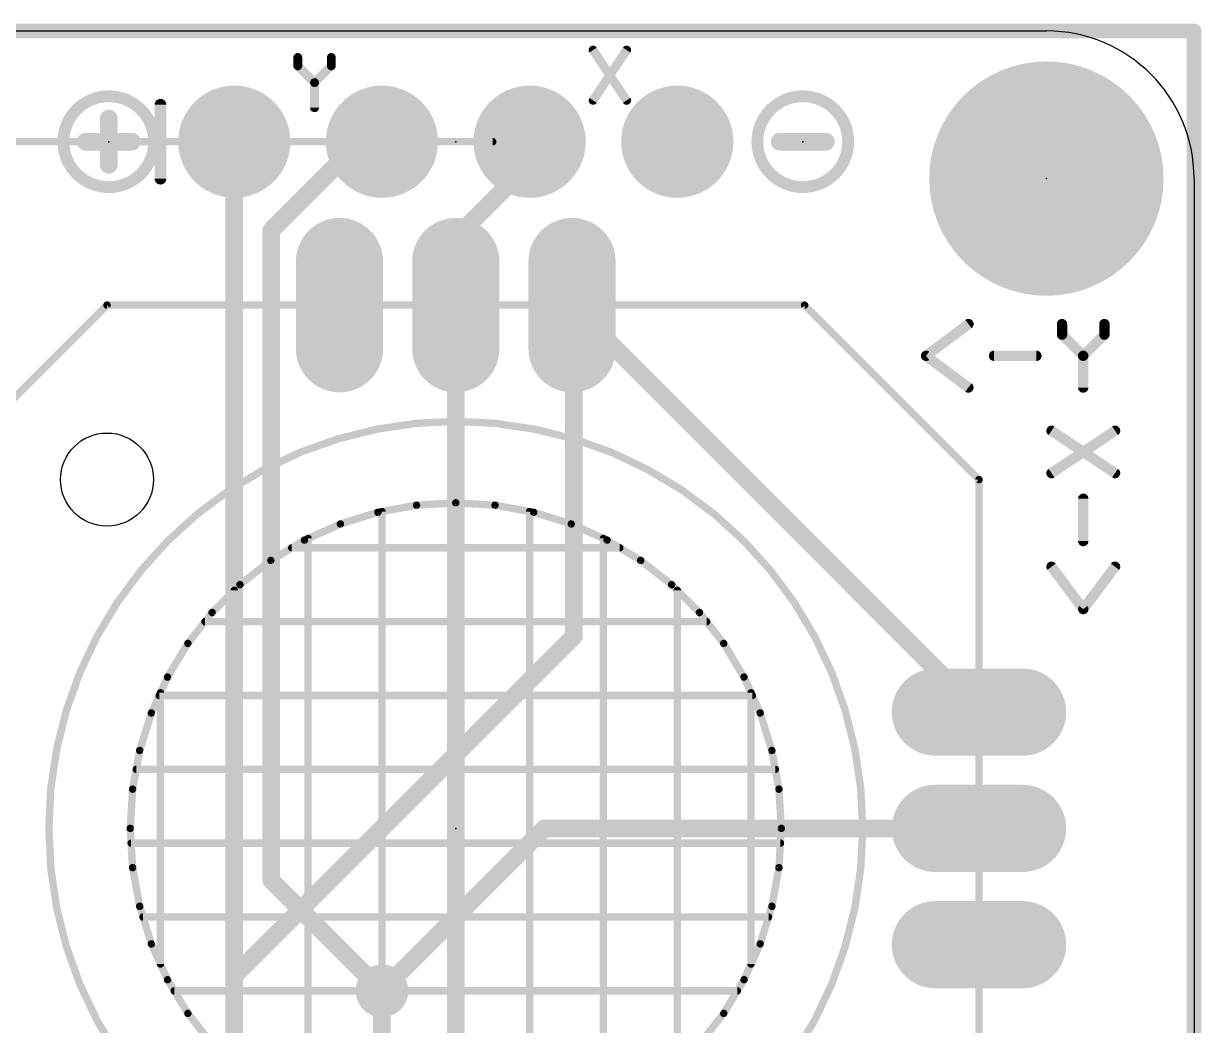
# Model space of a CAD drawing. Extents: x -11.6 to 25.5, y -0.1 to 26.8.
# Drawn here: x 5.26 to 25.53, y 9.57 to 26.8 of the extents above; entities that cross this region are included whole.
import ezdxf

# ---------------------------------------------------------------- set-up
doc = ezdxf.new("R2010")
doc.units = 0
for name, color, linetype in [('1', 12, 'CONTINUOUS'), ('16', 132, 'CONTINUOUS'), ('17', 110, 'CONTINUOUS'), ('18', 110, 'CONTINUOUS'), ('20', 53, 'CONTINUOUS'), ('21', 40, 'CONTINUOUS'), ('23', 53, 'CONTINUOUS'), ('39', 12, 'CONTINUOUS'), ('40', 132, 'CONTINUOUS'), ('41', 12, 'CONTINUOUS'), ('42', 132, 'CONTINUOUS'), ('43', 110, 'CONTINUOUS'), ('47', 253, 'CONTINUOUS'), ('51', 253, 'CONTINUOUS')]:
    doc.layers.add(name, color=color, linetype=linetype)

# ---------------------------------------------------------------- blocks, each defined once
blk = doc.blocks.new('LONGP100')
at = {"const_width": 1}
blk.add_lwpolyline([(-0.5, 0), (0.5, 0)], dxfattribs=at)
at = {"const_width": 0.5}
for points in [[(-0.5, 0.25, 1), (-0.5, -0.25)], [(0.5, -0.25, 1), (0.5, 0.25)]]:
    blk.add_lwpolyline(points, format="xyb", dxfattribs=at)
blk = doc.blocks.new('RECT')
blk.add_solid([(-0.5, -0.5), (0.5, -0.5), (-0.5, 0.5), (0.5, 0.5)])
blk = doc.blocks.new('ROUNDP')
at = {"const_width": 0.5}
blk.add_lwpolyline([(0, -0.25, 1), (0, 0.25, 1), (0, -0.25)], format="xyb", dxfattribs=at)
blk = doc.blocks.new('ROUNDV')
at = {"const_width": 0.5}
blk.add_lwpolyline([(0, -0.25, 1), (0, 0.25, 1), (0, -0.25)], format="xyb", dxfattribs=at)

msp = doc.modelspace()

# ---------------------------------------------------------------- linework, layer by layer
at = {"layer": '1'}
for points, const_width in [([(25.4, 26.67), (0, 26.67)], 0.254), ([(25.4, 0), (25.4, 26.67)], 0.254), ([(11.049, 24.765), (9.525, 23.241)], 0.3048), ([(11.43, 24.765), (11.049, 24.765)], 0.3048), ([(13.97, 24.765), (13.97, 24.384)], 0.3048), ([(13.97, 24.384), (12.7, 23.114)], 0.3048), ([(9.525, 23.241), (9.525, 12.065)], 0.3048), ([(12.7, 23.114), (12.7, 21.954)], 0.3048), ([(12.7, 21.954), (12.7, 9.144)], 0.3048), ([(21.7, 14.954), (14.7, 21.954)], 0.3048), ([(9.525, 12.065), (11.43, 10.16)], 0.3048)]:
    msp.add_lwpolyline(points, dxfattribs=dict(at, const_width=const_width))
for points, const_width in [([(25.4635, 26.67, 1), (25.3365, 26.67)], 0.127), ([(25.4, 26.6065, 1), (25.4, 26.7335)], 0.127), ([(11.049, 24.8412, 1), (11.049, 24.6888)], 0.1524), ([(11.1029, 24.7111, 1), (10.9951, 24.8189)], 0.1524), ([(11.43, 24.6888, 1), (11.43, 24.8412)], 0.1524), ([(14.0462, 24.765, 1), (13.8938, 24.765)], 0.1524), ([(14.0239, 24.3301, 1), (13.9161, 24.4379)], 0.1524), ([(13.8938, 24.384, 1), (14.0462, 24.384)], 0.1524), ([(9.6012, 23.241, 1), (9.4488, 23.241)], 0.1524), ([(9.4711, 23.2949, 1), (9.5789, 23.1871)], 0.1524), ([(12.7762, 23.114, 1), (12.6238, 23.114)], 0.1524), ([(12.6461, 23.1679, 1), (12.7539, 23.0601)], 0.1524), ([(12.7762, 21.954, 1), (12.6238, 21.954)], 0.1524), ([(14.7539, 22.0079, 1), (14.6461, 21.9001)], 0.1524), ([(12.6238, 21.954, 1), (12.7762, 21.954)], 0.1524), ([(21.6461, 14.9001, 1), (21.7539, 15.0079)], 0.1524), ([(9.5789, 12.1189, 1), (9.4711, 12.0111)], 0.1524), ([(9.4488, 12.065, 1), (9.6012, 12.065)], 0.1524), ([(11.3761, 10.1061, 1), (11.4839, 10.2139)], 0.1524)]:
    msp.add_lwpolyline(points, format="xyb", dxfattribs=dict(at, const_width=const_width))
at = {"layer": '16'}
for points, const_width in [([(25.4, 26.67), (0, 26.67)], 0.254), ([(25.4, 0), (25.4, 26.67)], 0.254), ([(8.89, 24.765), (8.89, 10.414)], 0.3048), ([(14.732, 22.938), (14.7, 21.954)], 0.3048), ([(14.732, 16.256), (14.732, 22.938)], 0.3048), ([(8.89, 10.414), (14.732, 16.256)], 0.3048), ([(11.43, 10.16), (14.224, 12.954)], 0.3048), ([(14.224, 12.954), (21.7, 12.954)], 0.3048), ([(8.89, 1.905), (8.89, 10.414)], 0.3048), ([(11.43, 10.16), (11.43, 9.271)], 0.3048)]:
    msp.add_lwpolyline(points, dxfattribs=dict(at, const_width=const_width))
for points, const_width in [([(25.4635, 26.67, 1), (25.3365, 26.67)], 0.127), ([(25.4, 26.6065, 1), (25.4, 26.7335)], 0.127), ([(8.9662, 24.765, 1), (8.8138, 24.765)], 0.1524), ([(14.8082, 22.938, 1), (14.6558, 22.938)], 0.1524), ([(14.8082, 22.9355, 1), (14.6558, 22.9405)], 0.1524), ([(14.6238, 21.9565, 1), (14.7762, 21.9515)], 0.1524), ([(14.6558, 16.256, 1), (14.8082, 16.256)], 0.1524), ([(14.7859, 16.2021, 1), (14.6781, 16.3099)], 0.1524), ([(14.224, 13.0302, 1), (14.224, 12.8778)], 0.1524), ([(14.2779, 12.9001, 1), (14.1701, 13.0079)], 0.1524), ([(21.7, 12.8778, 1), (21.7, 13.0302)], 0.1524), ([(8.9662, 10.414, 1), (8.8138, 10.414)], 0.1524), ([(8.8361, 10.4679, 1), (8.9439, 10.3601)], 0.1524), ([(8.8138, 10.414, 1), (8.9662, 10.414)], 0.1524), ([(11.5062, 10.16, 1), (11.3538, 10.16)], 0.1524), ([(11.3761, 10.2139, 1), (11.4839, 10.1061)], 0.1524)]:
    msp.add_lwpolyline(points, format="xyb", dxfattribs=dict(at, const_width=const_width))
at = {"layer": '20'}
for p, q in [((2.54, 26.67), (22.86, 26.67)), ((25.4, 24.13), (25.4, 2.54))]:
    msp.add_line(p, q, dxfattribs=at)
msp.add_circle((6.7, 18.954), 0.8, dxfattribs=at)
msp.add_arc((22.86, 24.13), 2.54, 0, 90, dxfattribs=at)
at = {"layer": '21'}
for points, const_width in [([(15.0939, 26.3617, 1), (15.0305, 26.3194)], 0.0762), ([(15.6701, 26.3194, 1), (15.6067, 26.3617)], 0.0762), ([(10.0203, 26.2135, 1), (9.9441, 26.2135)], 0.0762), ([(10.0091, 26.0964, 1), (9.9553, 26.0425)], 0.0762), ([(10.5965, 26.2135, 1), (10.5203, 26.2135)], 0.0762), ([(10.5854, 26.0425, 1), (10.5315, 26.0964)], 0.0762), ([(9.9441, 26.0695, 1), (10.0203, 26.0695)], 0.0762), ([(10.5203, 26.0695, 1), (10.5965, 26.0695)], 0.0762), ([(22.86, 22.33, 1), (22.86, 25.93, 1), (22.86, 22.33)], 0.2032), ([(10.3084, 25.7814, 1), (10.2322, 25.7814)], 0.0762), ([(10.2434, 25.8083, 1), (10.2973, 25.7544)], 0.0762), ([(10.2434, 25.7544, 1), (10.2973, 25.8083)], 0.0762), ([(6.731, 23.9833, 1), (6.731, 25.5467, 1), (6.731, 23.9833)], 0.2032), ([(15.0305, 25.4973, 1), (15.0939, 25.4551)], 0.0762), ([(15.6067, 25.4551, 1), (15.6701, 25.4973)], 0.0762), ([(18.669, 23.9833, 1), (18.669, 25.5467, 1), (18.669, 23.9833)], 0.2032), ([(10.2322, 25.3492, 1), (10.3084, 25.3492)], 0.0762), ([(6.8072, 25.1618, 1), (6.6548, 25.1618)], 0.1524), ([(6.3341, 24.8412, 1), (6.3341, 24.6888)], 0.1524), ([(7.1278, 24.6888, 1), (7.1278, 24.8412)], 0.1524), ([(18.2721, 24.8412, 1), (18.2721, 24.6888)], 0.1524), ([(19.0658, 24.6888, 1), (19.0658, 24.8412)], 0.1524), ([(6.6548, 24.3682, 1), (6.8072, 24.3682)], 0.1524), ([(6.7, 21.9857, 1), (6.7, 21.9223)], 0.0635), ([(6.7225, 21.9315, 1), (6.6775, 21.9765)], 0.0635), ([(18.7225, 21.9765, 1), (18.6775, 21.9315)], 0.0635), ([(18.7, 21.9223, 1), (18.7, 21.9857)], 0.0635), ([(21.5453, 21.5935, 1), (21.492, 21.6646)], 0.0889), ([(23.1731, 21.629, 1), (23.0842, 21.629)], 0.0889), ([(23.9019, 21.629, 1), (23.813, 21.629)], 0.0889), ([(23.0842, 21.4468, 1), (23.1731, 21.4468)], 0.0889), ([(23.1601, 21.4783, 1), (23.0973, 21.4154)], 0.0889), ([(23.813, 21.4468, 1), (23.9019, 21.4468)], 0.0889), ([(23.8889, 21.4154, 1), (23.826, 21.4783)], 0.0889), ([(20.8166, 21.118, 1), (20.7632, 21.0469)], 0.0889), ([(20.7632, 21.118, 1), (20.8166, 21.0469)], 0.0889), ([(21.9593, 21.1269, 1), (21.9593, 21.038)], 0.0889), ([(22.6881, 21.038, 1), (22.6881, 21.1269)], 0.0889), ([(23.5375, 21.0825, 1), (23.4486, 21.0825)], 0.0889), ([(23.4616, 21.1139, 1), (23.5245, 21.051)], 0.0889), ([(23.4616, 21.051, 1), (23.5245, 21.1139)], 0.0889), ([(21.492, 20.5003, 1), (21.5453, 20.5715)], 0.0889), ([(23.4486, 20.5359, 1), (23.5375, 20.5359)], 0.0889), ([(12.7, 5.954, 1), (12.7, 19.954, 1), (12.7, 5.954)], 0.127), ([(22.9726, 19.8304, 1), (22.9233, 19.7565)], 0.0889), ([(24.0658, 19.7565, 1), (24.0164, 19.8304)], 0.0889), ([(22.9233, 19.1017, 1), (22.9726, 19.0277)], 0.0889), ([(24.0164, 19.0277, 1), (24.0658, 19.1017)], 0.0889), ([(21.7317, 18.954, 1), (21.6683, 18.954)], 0.0635), ([(21.6775, 18.9315, 1), (21.7225, 18.9765)], 0.0635), ([(23.539, 18.6241, 1), (23.4501, 18.6241)], 0.0889), ([(11.3541, 18.4225, 1), (11.3656, 18.36)], 0.0635), ([(11.3693, 18.361, 1), (11.3504, 18.4216)], 0.0635), ([(11.4618, 18.4041, 1), (11.3982, 18.4041)], 0.0635), ([(12.0231, 18.5449, 1), (12.0269, 18.4815)], 0.0635), ([(12.0307, 18.4819, 1), (12.0193, 18.5444)], 0.0635), ([(12.7019, 18.5857, 1), (12.6981, 18.5223)], 0.0635), ([(12.7318, 18.554, 1), (12.6683, 18.554)], 0.0635), ([(12.7019, 18.5223, 1), (12.6981, 18.5857)], 0.0635), ([(13.3807, 18.5444, 1), (13.3693, 18.4819)], 0.0635), ([(13.3731, 18.4815, 1), (13.3769, 18.5449)], 0.0635), ([(14.0018, 18.4041, 1), (13.9383, 18.4041)], 0.0635), ([(14.0496, 18.4216, 1), (14.0307, 18.361)], 0.0635), ([(14.0344, 18.36, 1), (14.0459, 18.4225)], 0.0635), ([(10.7048, 18.2204, 1), (10.7237, 18.1598)], 0.0635), ([(10.7272, 18.1611, 1), (10.7012, 18.219)], 0.0635), ([(14.6988, 18.219, 1), (14.6728, 18.1611)], 0.0635), ([(14.6763, 18.1598, 1), (14.6952, 18.2204)], 0.0635), ([(9.8783, 17.8117, 1), (9.8783, 17.7483)], 0.0635), ([(10.0845, 17.9415, 1), (10.1106, 17.8836)], 0.0635), ([(10.114, 17.8854, 1), (10.0811, 17.9397)], 0.0635), ([(10.1918, 17.9407, 1), (10.1282, 17.9407)], 0.0635), ([(15.2718, 17.9407, 1), (15.2082, 17.9407)], 0.0635), ([(15.3189, 17.9397, 1), (15.286, 17.8854)], 0.0635), ([(15.2894, 17.8836, 1), (15.3155, 17.9415)], 0.0635), ([(15.5217, 17.7483, 1), (15.5217, 17.8117)], 0.0635), ([(23.4501, 17.8953, 1), (23.539, 17.8953)], 0.0889), ([(9.5024, 17.5899, 1), (9.5353, 17.5355)], 0.0635), ([(9.5384, 17.5377, 1), (9.4993, 17.5877)], 0.0635), ([(15.9007, 17.5877, 1), (15.8616, 17.5377)], 0.0635), ([(15.8647, 17.5355, 1), (15.8976, 17.5899)], 0.0635), ([(22.9835, 17.4813, 1), (22.9124, 17.428)], 0.0889), ([(24.0767, 17.428, 1), (24.0055, 17.4813)], 0.0889), ([(8.9218, 17.0491, 1), (8.8582, 17.0491)], 0.0635), ([(8.9669, 17.1707, 1), (9.0061, 17.1207)], 0.0635), ([(9.009, 17.1232, 1), (8.9641, 17.1681)], 0.0635), ([(16.4359, 17.1681, 1), (16.391, 17.1232)], 0.0635), ([(16.3939, 17.1207, 1), (16.4331, 17.1707)], 0.0635), ([(16.5418, 17.0491, 1), (16.4783, 17.0491)], 0.0635), ([(8.4859, 16.6899, 1), (8.5308, 16.645)], 0.0635), ([(8.5333, 16.6479, 1), (8.4833, 16.6871)], 0.0635), ([(16.9167, 16.6871, 1), (16.8667, 16.6479)], 0.0635), ([(16.8692, 16.645, 1), (16.9141, 16.6899)], 0.0635), ([(23.459, 16.7526, 1), (23.5301, 16.6992)], 0.0889), ([(23.459, 16.6992, 1), (23.5301, 16.7526)], 0.0889), ([(8.385, 16.5418, 1), (8.385, 16.4783)], 0.0635), ([(17.015, 16.4783, 1), (17.015, 16.5418)], 0.0635), ([(8.0663, 16.1547, 1), (8.1163, 16.1156)], 0.0635), ([(8.1185, 16.1187, 1), (8.0641, 16.1516)], 0.0635), ([(17.3359, 16.1516, 1), (17.2815, 16.1187)], 0.0635), ([(17.2837, 16.1156, 1), (17.3337, 16.1547)], 0.0635), ([(7.7143, 15.5729, 1), (7.7686, 15.54)], 0.0635), ([(7.7704, 15.5434, 1), (7.7125, 15.5695)], 0.0635), ([(17.6875, 15.5695, 1), (17.6296, 15.5434)], 0.0635), ([(17.6314, 15.54, 1), (17.6857, 15.5729)], 0.0635), ([(7.599, 15.2718, 1), (7.599, 15.2082)], 0.0635), ([(7.6517, 15.2866, 1), (7.5883, 15.2866)], 0.0635), ([(17.8117, 15.2866, 1), (17.7483, 15.2866)], 0.0635), ([(17.801, 15.2082, 1), (17.801, 15.2718)], 0.0635), ([(7.4942, 14.9303, 1), (7.4336, 14.9492)], 0.0635), ([(17.9664, 14.9492, 1), (17.9058, 14.9303)], 0.0635), ([(7.435, 14.9528, 1), (7.4929, 14.9268)], 0.0635), ([(17.9071, 14.9268, 1), (17.965, 14.9528)], 0.0635), ([(7.2324, 14.3036, 1), (7.293, 14.2847)], 0.0635), ([(7.294, 14.2884, 1), (7.2315, 14.2999)], 0.0635), ([(18.1685, 14.2999, 1), (18.106, 14.2884)], 0.0635), ([(18.107, 14.2847, 1), (18.1676, 14.3036)], 0.0635), ([(7.2033, 14.0018, 1), (7.2033, 13.9383)], 0.0635), ([(18.1967, 13.9383, 1), (18.1967, 14.0018)], 0.0635), ([(7.1096, 13.6347, 1), (7.1721, 13.6233)], 0.0635), ([(7.1725, 13.6271, 1), (7.1091, 13.6309)], 0.0635), ([(18.2909, 13.6309, 1), (18.2275, 13.6271)], 0.0635), ([(18.2279, 13.6233, 1), (18.2904, 13.6347)], 0.0635), ([(7.1317, 12.9559, 1), (7.0683, 12.9521)], 0.0635), ([(7.0683, 12.9559, 1), (7.1317, 12.9521)], 0.0635), ([(18.3317, 12.9521, 1), (18.2683, 12.9559)], 0.0635), ([(18.2683, 12.9521, 1), (18.3317, 12.9559)], 0.0635), ([(7.1154, 12.7318, 1), (7.1154, 12.6683)], 0.0635), ([(18.2846, 12.6683, 1), (18.2846, 12.7318)], 0.0635), ([(7.1721, 12.2847, 1), (7.1096, 12.2733)], 0.0635), ([(7.1091, 12.2771, 1), (7.1725, 12.2809)], 0.0635), ([(18.2275, 12.2809, 1), (18.2909, 12.2771)], 0.0635), ([(18.2904, 12.2733, 1), (18.2279, 12.2847)], 0.0635), ([(7.293, 11.6233, 1), (7.2324, 11.6044)], 0.0635), ([(7.2315, 11.6081, 1), (7.294, 11.6196)], 0.0635), ([(18.106, 11.6196, 1), (18.1685, 11.6081)], 0.0635), ([(18.1676, 11.6044, 1), (18.107, 11.6233)], 0.0635), ([(7.32, 11.4618, 1), (7.32, 11.3982)], 0.0635), ([(18.08, 11.3982, 1), (18.08, 11.4618)], 0.0635), ([(7.4929, 10.9812, 1), (7.435, 10.9552)], 0.0635), ([(7.4336, 10.9588, 1), (7.4942, 10.9777)], 0.0635), ([(17.9058, 10.9777, 1), (17.9664, 10.9588)], 0.0635), ([(17.965, 10.9552, 1), (17.9071, 10.9812)], 0.0635), ([(7.5883, 10.6214, 1), (7.6517, 10.6214)], 0.0635), ([(17.7483, 10.6214, 1), (17.8117, 10.6214)], 0.0635), ([(7.7686, 10.368, 1), (7.7143, 10.3351)], 0.0635), ([(7.7125, 10.3385, 1), (7.7704, 10.3646)], 0.0635), ([(17.6296, 10.3646, 1), (17.6875, 10.3385)], 0.0635), ([(17.6857, 10.3351, 1), (17.6314, 10.368)], 0.0635), ([(7.8572, 10.1918, 1), (7.8572, 10.1282)], 0.0635), ([(17.5428, 10.1282, 1), (17.5428, 10.1918)], 0.0635), ([(8.1163, 9.7924, 1), (8.0663, 9.7533)], 0.0635), ([(8.0641, 9.7564, 1), (8.1185, 9.7893)], 0.0635), ([(17.2815, 9.7893, 1), (17.3359, 9.7564)], 0.0635), ([(17.3337, 9.7533, 1), (17.2837, 9.7924)], 0.0635)]:
    msp.add_lwpolyline(points, format="xyb", dxfattribs=dict(at, const_width=const_width))
for points, const_width in [([(15.0622, 26.3405), (15.6384, 25.4762)], 0.1524), ([(15.6384, 26.3405), (15.0622, 25.4762)], 0.1524), ([(9.9822, 26.2135), (9.9822, 26.0695)], 0.1524), ([(9.9822, 26.0695), (10.2703, 25.7814)], 0.1524), ([(10.2703, 25.7814), (10.5584, 26.0695)], 0.1524), ([(10.5584, 26.0695), (10.5584, 26.2135)], 0.1524), ([(10.2703, 25.7814), (10.2703, 25.3492)], 0.1524), ([(6.731, 25.1618), (6.731, 24.3682)], 0.3048), ([(7.1278, 24.765), (6.3341, 24.765)], 0.3048), ([(19.0658, 24.765), (18.2721, 24.765)], 0.3048), ([(3.7, 18.954), (6.7, 21.954)], 0.127), ([(6.7, 21.954), (18.7, 21.954)], 0.127), ([(18.7, 21.954), (21.7, 18.954)], 0.127), ([(21.5187, 21.629), (20.7899, 21.0825)], 0.1778), ([(23.1287, 21.629), (23.1287, 21.4468)], 0.1778), ([(23.8574, 21.4468), (23.8574, 21.629)], 0.1778), ([(23.1287, 21.4468), (23.4931, 21.0825)], 0.1778), ([(23.4931, 21.0825), (23.8574, 21.4468)], 0.1778), ([(20.7899, 21.0825), (21.5187, 20.5359)], 0.1778), ([(21.9593, 21.0825), (22.6881, 21.0825)], 0.1778), ([(23.4931, 21.0825), (23.4931, 20.5359)], 0.1778), ([(22.948, 19.0647), (24.0411, 19.7934)], 0.1778), ([(22.948, 19.7934), (24.0411, 19.0647)], 0.1778), ([(21.7, 18.954), (21.7, 6.954)], 0.127), ([(23.4945, 17.8953), (23.4945, 18.6241)], 0.1778), ([(10.7142, 18.1901), (11.3598, 18.3913)], 0.127), ([(11.3598, 18.3913), (12.025, 18.5132)], 0.127), ([(11.43, 7.5039), (11.43, 18.4041)], 0.127), ([(12.025, 18.5132), (12.7, 18.554)], 0.127), ([(12.7, 18.554), (13.375, 18.5132)], 0.127), ([(12.7, 7.354), (12.7, 18.554)], 0.127), ([(13.375, 18.5132), (14.0402, 18.3913)], 0.127), ([(13.97, 7.5039), (13.97, 18.4041)], 0.127), ([(14.0402, 18.3913), (14.6858, 18.1901)], 0.127), ([(10.0976, 17.9126), (10.7142, 18.1901)], 0.127), ([(14.6858, 18.1901), (15.3025, 17.9126)], 0.127), ([(9.5188, 17.5627), (10.0976, 17.9126)], 0.127), ([(9.8783, 17.78), (15.5217, 17.78)], 0.127), ([(10.16, 7.9673), (10.16, 17.9407)], 0.127), ([(15.24, 7.9673), (15.24, 17.9407)], 0.127), ([(15.3025, 17.9126), (15.8812, 17.5627)], 0.127), ([(8.9865, 17.1457), (9.5188, 17.5627)], 0.127), ([(15.8812, 17.5627), (16.4135, 17.1457)], 0.127), ([(22.948, 17.4547), (23.4945, 16.7259)], 0.1778), ([(23.4945, 16.7259), (24.0411, 17.4547)], 0.1778), ([(8.5083, 16.6675), (8.9865, 17.1457)], 0.127), ([(8.89, 8.8589), (8.89, 17.0491)], 0.127), ([(16.4135, 17.1457), (16.8917, 16.6675)], 0.127), ([(16.51, 8.8589), (16.51, 17.0491)], 0.127), ([(8.0913, 16.1352), (8.5083, 16.6675)], 0.127), ([(16.8917, 16.6675), (17.3087, 16.1352)], 0.127), ([(8.385, 16.51), (17.015, 16.51)], 0.127), ([(7.7414, 15.5564), (8.0913, 16.1352)], 0.127), ([(17.3087, 16.1352), (17.6586, 15.5564)], 0.127), ([(7.4639, 14.9398), (7.7414, 15.5564)], 0.127), ([(17.6586, 15.5564), (17.9361, 14.9398)], 0.127), ([(7.599, 15.24), (17.801, 15.24)], 0.127), ([(7.62, 10.6214), (7.62, 15.2866)], 0.127), ([(17.78, 10.6214), (17.78, 15.2866)], 0.127), ([(7.2627, 14.2942), (7.4639, 14.9398)], 0.127), ([(17.9361, 14.9398), (18.1373, 14.2942)], 0.127), ([(7.1408, 13.629), (7.2627, 14.2942)], 0.127), ([(18.1373, 14.2942), (18.2592, 13.629)], 0.127), ([(7.2033, 13.97), (18.1967, 13.97)], 0.127), ([(7.1, 12.954), (7.1408, 13.629)], 0.127), ([(18.2592, 13.629), (18.3, 12.954)], 0.127), ([(7.1408, 12.279), (7.1, 12.954)], 0.127), ([(18.3, 12.954), (18.2592, 12.279)], 0.127), ([(7.1154, 12.7), (18.2846, 12.7)], 0.127), ([(7.2627, 11.6138), (7.1408, 12.279)], 0.127), ([(18.2592, 12.279), (18.1373, 11.6138)], 0.127), ([(7.4639, 10.9682), (7.2627, 11.6138)], 0.127), ([(18.1373, 11.6138), (17.9361, 10.9682)], 0.127), ([(7.32, 11.43), (18.08, 11.43)], 0.127), ([(7.7414, 10.3516), (7.4639, 10.9682)], 0.127), ([(17.9361, 10.9682), (17.6586, 10.3516)], 0.127), ([(8.0913, 9.7728), (7.7414, 10.3516)], 0.127), ([(17.6586, 10.3516), (17.3087, 9.7728)], 0.127), ([(7.8572, 10.16), (17.5428, 10.16)], 0.127), ([(8.5083, 9.2405), (8.0913, 9.7728)], 0.127), ([(17.3087, 9.7728), (16.8917, 9.2405)], 0.127)]:
    msp.add_lwpolyline(points, dxfattribs=dict(at, const_width=const_width))
at = {"layer": '23'}
for p in [(6.731, 24.765), (12.7, 24.765), (18.669, 24.765), (22.86, 24.13), (12.7, 12.954)]:
    msp.add_point(p, dxfattribs=at)
at = {"layer": '39', "const_width": 2.032}
msp.add_lwpolyline([(22.86, 23.13, 1), (22.86, 25.13, 1), (22.86, 23.13)], format="xyb", dxfattribs=at)
at = {"layer": '40', "const_width": 2.032}
msp.add_lwpolyline([(22.86, 23.13, 1), (22.86, 25.13, 1), (22.86, 23.13)], format="xyb", dxfattribs=at)
at = {"layer": '41', "const_width": 2.032}
msp.add_lwpolyline([(22.86, 23.13, 1), (22.86, 25.13, 1), (22.86, 23.13)], format="xyb", dxfattribs=at)
at = {"layer": '42', "const_width": 2.032}
msp.add_lwpolyline([(22.86, 23.13, 1), (22.86, 25.13, 1), (22.86, 23.13)], format="xyb", dxfattribs=at)
at = {"layer": '43', "const_width": 2.032}
msp.add_lwpolyline([(22.86, 23.13, 1), (22.86, 25.13, 1), (22.86, 23.13)], format="xyb", dxfattribs=at)
at = {"layer": '47', "const_width": 0.13}
msp.add_lwpolyline([(13.335, 24.765), (-11.221, 24.765)], dxfattribs=at)
at = {"layer": '47', "const_width": 0.065}
msp.add_lwpolyline([(13.335, 24.7325, 1), (13.335, 24.7975)], format="xyb", dxfattribs=at)
at = {"layer": '51', "const_width": 0.2032}
msp.add_lwpolyline([(7.62, 25.4), (7.62, 24.13)], dxfattribs=at)
at = {"layer": '51', "const_width": 0.1016}
for points in [[(7.6708, 25.4, 1), (7.5692, 25.4)], [(7.5692, 24.13, 1), (7.6708, 24.13)]]:
    msp.add_lwpolyline(points, format="xyb", dxfattribs=at)

# ---------------------------------------------------------------- block references
at = {"layer": '17'}
for name, p, xscale, yscale in [('ROUNDP', (22.86, 24.13), 3.216, 3.216), ('ROUNDP', (22.86, 24.13), 3.216, 3.216), ('LONGP100', (21.7, 14.954), 1.5, 1.5), ('LONGP100', (21.7, 14.954), 1.5, 1.5), ('LONGP100', (21.7, 12.954), 1.5, 1.5), ('LONGP100', (21.7, 12.954), 1.5, 1.5), ('LONGP100', (21.7, 10.954), 1.5, 1.5), ('LONGP100', (21.7, 10.954), 1.5, 1.5)]:
    msp.add_blockref(name, p, dxfattribs=dict(at, xscale=xscale, yscale=yscale))
at = {"layer": '17', "rotation": 90}
for name, p, xscale, yscale in [('ROUNDP', (8.89, 24.765), 1.9304, 1.9304), ('ROUNDP', (8.89, 24.765), 1.9304, 1.9304), ('ROUNDP', (11.43, 24.765), 1.9304, 1.9304), ('ROUNDP', (11.43, 24.765), 1.9304, 1.9304), ('ROUNDP', (13.97, 24.765), 1.9304, 1.9304), ('ROUNDP', (13.97, 24.765), 1.9304, 1.9304), ('ROUNDP', (16.51, 24.765), 1.9304, 1.9304), ('ROUNDP', (16.51, 24.765), 1.9304, 1.9304), ('LONGP100', (10.7, 21.954), 1.5, 1.5), ('LONGP100', (10.7, 21.954), 1.5, 1.5), ('LONGP100', (12.7, 21.954), 1.5, 1.5), ('LONGP100', (12.7, 21.954), 1.5, 1.5), ('LONGP100', (14.7, 21.954), 1.5, 1.5), ('LONGP100', (14.7, 21.954), 1.5, 1.5)]:
    msp.add_blockref(name, p, dxfattribs=dict(at, xscale=xscale, yscale=yscale))
at = {"layer": '18', "xscale": 0.9064, "yscale": 0.9064}
msp.add_blockref('ROUNDV', (11.43, 10.16), dxfattribs=at)
msp.add_blockref('ROUNDV', (11.43, 10.16), dxfattribs=at)
at = {"layer": '51', "xscale": 0.508, "yscale": 0.508}
for p in [(8.89, 24.765), (11.43, 24.765), (13.97, 24.765), (16.51, 24.765)]:
    msp.add_blockref('RECT', p, dxfattribs=at)

doc.saveas('drawing.dxf')
